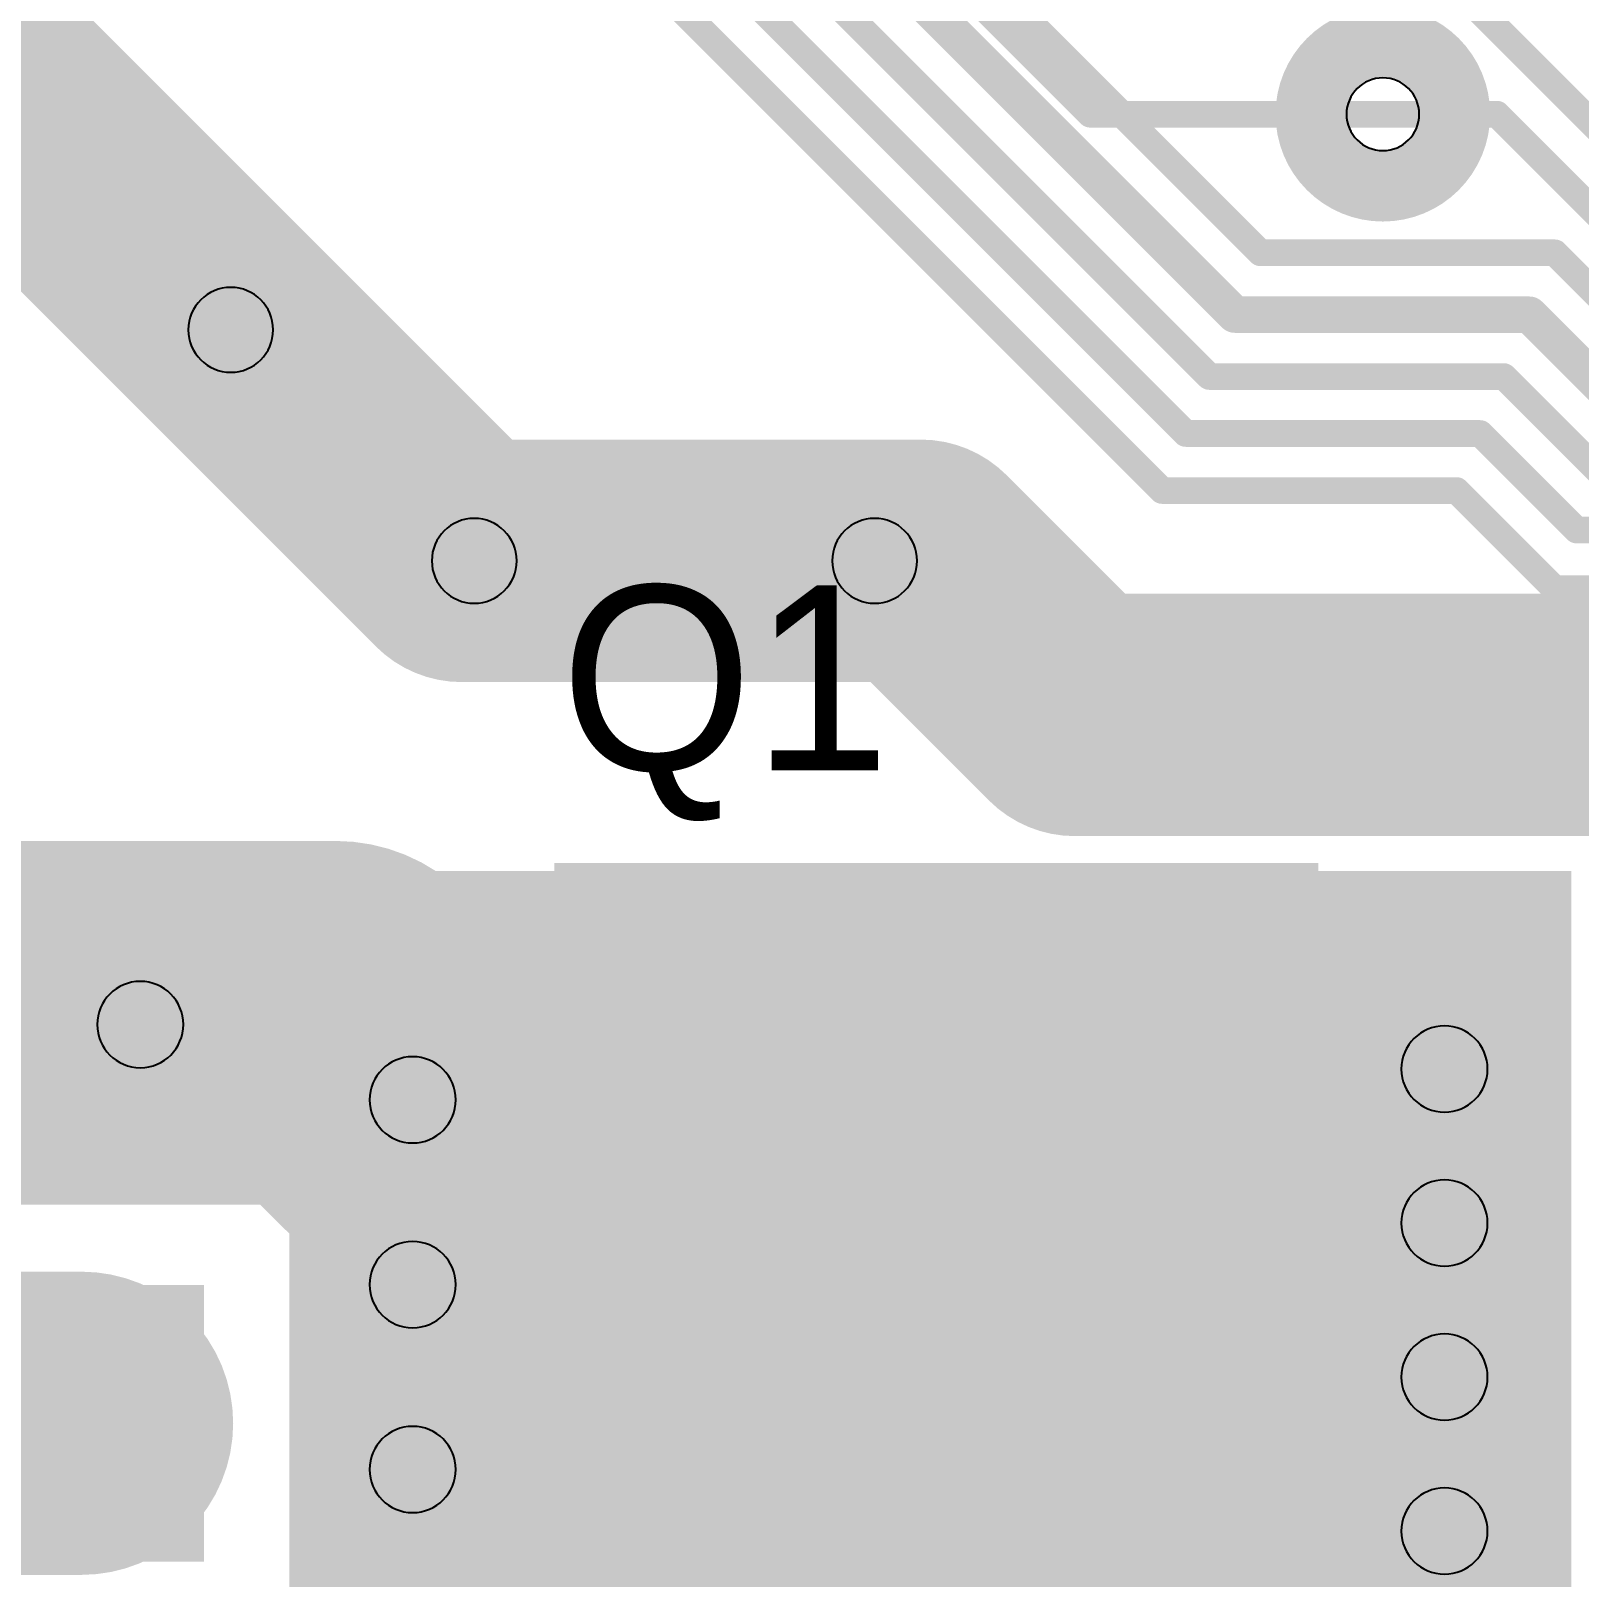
# Model space of a CAD drawing. Extents: x 0.11 to 5.41, y 1.37 to 6.94.
# Drawn here: x 3.316 to 3.819, y 3.84 to 4.342 of the extents above; entities that cross this region are included whole.
import ezdxf

# ---------------------------------------------------------------- set-up
doc = ezdxf.new("R2010")
doc.units = 0
doc.layers.get('0').update_dxf_attribs({"linetype": 'CONTINUOUS'})
for name, color, linetype in [('BOTTOMLAYER', 5, 'CONTINUOUS'), ('BOTTOMSOLDER', 6, 'CONTINUOUS'), ('DRILLDRAWING', 1, 'CONTINUOUS'), ('MECHANICAL1', 6, 'CONTINUOUS'), ('MULTILAYER', 9, 'CONTINUOUS'), ('TOPLAYER', 1, 'CONTINUOUS'), ('TOPOVERLAY', 2, 'CONTINUOUS'), ('TOPPASTE', 8, 'CONTINUOUS'), ('TOPSOLDER', 216, 'CONTINUOUS')]:
    doc.layers.add(name, color=color, linetype=linetype)

# ---------------------------------------------------------------- blocks, each defined once
blk = doc.blocks.new('MOC3042_7')
at = {"layer": 'TOPLAYER'}
for points, const_width in [([(-0.11752, 0.20744), (-0.11752, 0.1476)], 0.03504), ([(-0.08248, 0.20744), (-0.08248, 0.1476)], 0.03504), ([(-0.01752, 0.20742), (-0.01752, 0.14758)], 0.03504), ([(0.01752, 0.20742), (0.01752, 0.14758)], 0.03504), ([(0.08248, 0.20744), (0.08248, 0.1476)], 0.03504), ([(0.11752, 0.20744), (0.11752, 0.1476)], 0.03504), ([(-0.13504, 0.19248), (-0.06496, 0.19248)], 0.02992), ([(-0.03504, 0.19246), (0.03504, 0.19246)], 0.02992), ([(0.06496, 0.19248), (0.13504, 0.19248)], 0.02992), ([(-0.13504, 0.16256), (-0.06496, 0.16256)], 0.02992), ([(-0.03504, 0.16254), (0.03504, 0.16254)], 0.02992), ([(0.06496, 0.16256), (0.13504, 0.16256)], 0.02992), ([(-0.11752, -0.14756), (-0.11752, -0.2074)], 0.03504), ([(-0.08248, -0.14756), (-0.08248, -0.2074)], 0.03504), ([(-0.01752, -0.14758), (-0.01752, -0.20742)], 0.03504), ([(0.01752, -0.14758), (0.01752, -0.20742)], 0.03504), ([(0.08248, -0.14756), (0.08248, -0.2074)], 0.03504), ([(0.11752, -0.14756), (0.11752, -0.2074)], 0.03504), ([(-0.13504, -0.16252), (-0.06496, -0.16252)], 0.02992), ([(-0.03504, -0.16254), (0.03504, -0.16254)], 0.02992), ([(0.06496, -0.16252), (0.13504, -0.16252)], 0.02992), ([(-0.13504, -0.19244), (-0.06496, -0.19244)], 0.02992), ([(-0.03504, -0.19246), (0.03504, -0.19246)], 0.02992), ([(0.06496, -0.19244), (0.13504, -0.19244)], 0.02992)]:
    blk.add_lwpolyline(points, dxfattribs=dict(at, const_width=const_width))
at = {"layer": 'TOPLAYER', "const_width": 0.02992}
for points in [[(-0.11496, 0.17752, 1), (-0.08504, 0.17752, 1)], [(-0.01496, 0.1775, 1), (0.01496, 0.1775, 1)], [(0.08504, 0.17752, 1), (0.11496, 0.17752, 1)], [(-0.11496, -0.17748, 1), (-0.08504, -0.17748, 1)], [(-0.01496, -0.1775, 1), (0.01496, -0.1775, 1)], [(0.08504, -0.17748, 1), (0.11496, -0.17748, 1)]]:
    blk.add_lwpolyline(points, format="xyb", close=True, dxfattribs=at)
at = {"layer": 'TOPOVERLAY', "const_width": 0.01}
for points in [[(-0.162, 0.124), (-0.161, 0.125)], [(-0.162, -0.123), (-0.162, 0.124)], [(0.162, 0.125), (-0.161, 0.125)], [(0.162, -0.123), (0.162, 0.125)], [(0.162, -0.123), (-0.162, -0.123)]]:
    blk.add_lwpolyline(points, dxfattribs=at)
at = {"layer": 'TOPOVERLAY'}
for points, const_width in [([(-0.1645, 0.124, 1), (-0.1595, 0.124, 1)], 0.005), ([(-0.1645, 0.124, 1), (-0.1595, 0.124, 1)], 0.005), ([(-0.1635, 0.125, 1), (-0.1585, 0.125, 1)], 0.005), ([(-0.1635, 0.125, 1), (-0.1585, 0.125, 1)], 0.005), ([(0.1595, 0.125, 1), (0.1645, 0.125, 1)], 0.005), ([(0.1595, 0.125, 1), (0.1645, 0.125, 1)], 0.005), ([(-0.108, -0.083, 1), (-0.13079, -0.083, 1)], 0.025), ([(-0.13704, -0.083, 1), (-0.12454, -0.083, 1)], 0.0125), ([(-0.11425, -0.083, 1), (-0.10175, -0.083, 1)], 0.0125), ([(-0.1645, -0.123, 1), (-0.1595, -0.123, 1)], 0.005), ([(-0.1645, -0.123, 1), (-0.1595, -0.123, 1)], 0.005), ([(0.1595, -0.123, 1), (0.1645, -0.123, 1)], 0.005), ([(0.1595, -0.123, 1), (0.1645, -0.123, 1)], 0.005), ([(-0.176, -0.161, 1), (-0.18, -0.161, 1)], 0.01), ([(-0.1825, -0.161, 1), (-0.1775, -0.161, 1)], 0.005), ([(-0.1785, -0.161, 1), (-0.1735, -0.161, 1)], 0.005)]:
    blk.add_lwpolyline(points, format="xyb", close=True, dxfattribs=dict(at, const_width=const_width))
at = {"layer": 'TOPPASTE'}
for points, const_width in [([(-0.11752, 0.20744), (-0.11752, 0.1476)], 0.03504), ([(-0.08248, 0.20744), (-0.08248, 0.1476)], 0.03504), ([(-0.01752, 0.20742), (-0.01752, 0.14758)], 0.03504), ([(0.01752, 0.20742), (0.01752, 0.14758)], 0.03504), ([(0.08248, 0.20744), (0.08248, 0.1476)], 0.03504), ([(0.11752, 0.20744), (0.11752, 0.1476)], 0.03504), ([(-0.13504, 0.19248), (-0.06496, 0.19248)], 0.02992), ([(-0.03504, 0.19246), (0.03504, 0.19246)], 0.02992), ([(0.06496, 0.19248), (0.13504, 0.19248)], 0.02992), ([(-0.13504, 0.16256), (-0.06496, 0.16256)], 0.02992), ([(-0.03504, 0.16254), (0.03504, 0.16254)], 0.02992), ([(0.06496, 0.16256), (0.13504, 0.16256)], 0.02992), ([(-0.11752, -0.14756), (-0.11752, -0.2074)], 0.03504), ([(-0.08248, -0.14756), (-0.08248, -0.2074)], 0.03504), ([(-0.01752, -0.14758), (-0.01752, -0.20742)], 0.03504), ([(0.01752, -0.14758), (0.01752, -0.20742)], 0.03504), ([(0.08248, -0.14756), (0.08248, -0.2074)], 0.03504), ([(0.11752, -0.14756), (0.11752, -0.2074)], 0.03504), ([(-0.13504, -0.16252), (-0.06496, -0.16252)], 0.02992), ([(-0.03504, -0.16254), (0.03504, -0.16254)], 0.02992), ([(0.06496, -0.16252), (0.13504, -0.16252)], 0.02992), ([(-0.13504, -0.19244), (-0.06496, -0.19244)], 0.02992), ([(-0.03504, -0.19246), (0.03504, -0.19246)], 0.02992), ([(0.06496, -0.19244), (0.13504, -0.19244)], 0.02992)]:
    blk.add_lwpolyline(points, dxfattribs=dict(at, const_width=const_width))
at = {"layer": 'TOPPASTE', "const_width": 0.02992}
for points in [[(-0.11496, 0.17752, 1), (-0.08504, 0.17752, 1)], [(-0.01496, 0.1775, 1), (0.01496, 0.1775, 1)], [(0.08504, 0.17752, 1), (0.11496, 0.17752, 1)], [(-0.11496, -0.17748, 1), (-0.08504, -0.17748, 1)], [(-0.01496, -0.1775, 1), (0.01496, -0.1775, 1)], [(0.08504, -0.17748, 1), (0.11496, -0.17748, 1)]]:
    blk.add_lwpolyline(points, format="xyb", close=True, dxfattribs=at)
at = {"layer": 'TOPSOLDER'}
for points, const_width in [([(-0.12244, 0.21728), (-0.12244, 0.13776)], 0.04488), ([(-0.07756, 0.21728), (-0.07756, 0.13776)], 0.04488), ([(-0.02244, 0.21727), (-0.02244, 0.13774)], 0.04488), ([(0.02244, 0.21727), (0.02244, 0.13774)], 0.04488), ([(0.07756, 0.21728), (0.07756, 0.13776)], 0.04488), ([(0.12244, 0.21728), (0.12244, 0.13776)], 0.04488), ([(-0.14488, 0.1974), (-0.05512, 0.1974)], 0.03976), ([(-0.04488, 0.19739), (0.04488, 0.19739)], 0.03976), ([(0.05512, 0.1974), (0.14488, 0.1974)], 0.03976), ([(-0.14488, 0.15764), (-0.05512, 0.15764)], 0.03976), ([(-0.04488, 0.15762), (0.04488, 0.15762)], 0.03976), ([(0.05512, 0.15764), (0.14488, 0.15764)], 0.03976), ([(-0.12244, -0.13772), (-0.12244, -0.21724)], 0.04488), ([(-0.07756, -0.13772), (-0.07756, -0.21724)], 0.04488), ([(-0.02244, -0.13773), (-0.02244, -0.21726)], 0.04488), ([(0.02244, -0.13773), (0.02244, -0.21726)], 0.04488), ([(0.07756, -0.13772), (0.07756, -0.21724)], 0.04488), ([(0.12244, -0.13772), (0.12244, -0.21724)], 0.04488), ([(-0.14488, -0.1576), (-0.05512, -0.1576)], 0.03976), ([(-0.04488, -0.15762), (0.04488, -0.15762)], 0.03976), ([(0.05512, -0.1576), (0.14488, -0.1576)], 0.03976), ([(-0.14488, -0.19736), (-0.05512, -0.19736)], 0.03976), ([(-0.04488, -0.19738), (0.04488, -0.19738)], 0.03976), ([(0.05512, -0.19736), (0.14488, -0.19736)], 0.03976)]:
    blk.add_lwpolyline(points, dxfattribs=dict(at, const_width=const_width))
at = {"layer": 'TOPSOLDER', "const_width": 0.03976}
for points in [[(-0.11988, 0.17752, 1), (-0.08012, 0.17752, 1)], [(-0.01988, 0.1775, 1), (0.01988, 0.1775, 1)], [(0.08012, 0.17752, 1), (0.11988, 0.17752, 1)], [(-0.11988, -0.17748, 1), (-0.08012, -0.17748, 1)], [(-0.01988, -0.1775, 1), (0.01988, -0.1775, 1)], [(0.08012, -0.17748, 1), (0.11988, -0.17748, 1)]]:
    blk.add_lwpolyline(points, format="xyb", close=True, dxfattribs=at)
blk = doc.blocks.new('TO_252_3__DP___9')
at = {"layer": 'MECHANICAL1'}
for points, const_width in [([(0.00961, 0.13189), (0.00961, -0.13189)], 0.11811), ([(0.12772, 0.13189), (0.12772, -0.13189)], 0.11811), ([(-0.04945, 0.06595), (0.18677, 0.06595)], 0.13189), ([(-0.08695, 0.10729), (-0.08695, -0.10728)], 0.025), ([(-0.06195, 0.10729), (-0.06195, -0.10728)], 0.025), ([(-0.09945, 0.05364), (-0.04945, 0.05364)], 0.10728), ([(-0.09945, -0.05364), (-0.04945, -0.05364)], 0.10728), ([(-0.04945, -0.06594), (0.18677, -0.06594)], 0.13189)]:
    blk.add_lwpolyline(points, dxfattribs=dict(at, const_width=const_width))
for points, const_width in [([(0.00961, 0, 1), (0.12772, 0, 1)], 0.11811), ([(-0.08695, 0, 1), (-0.06195, 0, 1)], 0.025)]:
    blk.add_lwpolyline(points, format="xyb", close=True, dxfattribs=dict(at, const_width=const_width))
at = {"layer": 'TOPLAYER'}
for points, const_width in [([(-0.06102, 0.11417), (-0.06102, -0.11417)], 0.12205), ([(0.06102, 0.11417), (0.06102, -0.11417)], 0.12205), ([(-0.12205, 0.05709), (0.12205, 0.05709)], 0.11417), ([(-0.12205, -0.05709), (0.12205, -0.05709)], 0.11417)]:
    blk.add_lwpolyline(points, dxfattribs=dict(at, const_width=const_width))
at = {"layer": 'TOPLAYER', "const_width": 0.11417}
blk.add_lwpolyline([(-0.05709, 0, 1), (0.05709, 0, 1)], format="xyb", close=True, dxfattribs=at)
at = {"layer": 'TOPPASTE'}
for points, const_width in [([(-0.06102, 0.11417), (-0.06102, -0.11417)], 0.12205), ([(0.06102, 0.11417), (0.06102, -0.11417)], 0.12205), ([(-0.12205, 0.05709), (0.12205, 0.05709)], 0.11417), ([(-0.12205, -0.05709), (0.12205, -0.05709)], 0.11417)]:
    blk.add_lwpolyline(points, dxfattribs=dict(at, const_width=const_width))
at = {"layer": 'TOPPASTE', "const_width": 0.11417}
blk.add_lwpolyline([(-0.05709, 0, 1), (0.05709, 0, 1)], format="xyb", close=True, dxfattribs=at)
at = {"layer": 'TOPSOLDER'}
for points, const_width in [([(-0.06594, 0.12402), (-0.06594, -0.12402)], 0.13189), ([(0.06594, 0.12402), (0.06594, -0.12402)], 0.13189), ([(-0.13189, 0.06201), (0.13189, 0.06201)], 0.12402), ([(-0.13189, -0.06201), (0.13189, -0.06201)], 0.12402)]:
    blk.add_lwpolyline(points, dxfattribs=dict(at, const_width=const_width))
at = {"layer": 'TOPSOLDER', "const_width": 0.12402}
blk.add_lwpolyline([(-0.06201, 0, 1), (0.06201, 0, 1)], format="xyb", close=True, dxfattribs=at)

msp = doc.modelspace()

# ---------------------------------------------------------------- linework, layer by layer
at = {"layer": 'BOTTOMLAYER'}
for points, const_width in [([(3.30512, 4.66988), (3.66, 4.315)], 0.00866), ([(3.08364, 4.5423), (3.38094, 4.245)], 0.07874), ([(3.77, 4.365), (3.835, 4.3)], 0.00866), ([(3.66, 4.315), (3.755, 4.315)], 0.00866), ([(3.38094, 4.245), (3.45594, 4.17)], 0.07874), ([(3.45594, 4.17), (3.605, 4.17)], 0.07874), ([(3.605, 4.17), (3.655, 4.12)], 0.07874), ([(3.655, 4.12), (3.875, 4.12)], 0.07874), ([(3.12, 4.02), (3.415, 4.02)], 0.11811), ([(3.415, 4.02), (3.44, 3.995)], 0.11811)]:
    msp.add_lwpolyline(points, dxfattribs=dict(at, const_width=const_width))
for points, const_width in [([(3.73659, 4.315, 1), (3.77341, 4.315, 1)], 0.01319), ([(3.65783, 4.315, 1), (3.66217, 4.315, 1)], 0.00433), ([(3.65783, 4.315, 1), (3.66217, 4.315, 1)], 0.00433), ([(3.75283, 4.315, 1), (3.75717, 4.315, 1)], 0.00433), ([(3.36126, 4.245, 1), (3.40063, 4.245, 1)], 0.03937), ([(3.36126, 4.245, 1), (3.40063, 4.245, 1)], 0.03937), ([(3.36156, 4.245, 1), (3.40033, 4.245, 1)], 0.01122), ([(3.43626, 4.17, 1), (3.47563, 4.17, 1)], 0.03937), ([(3.43626, 4.17, 1), (3.47563, 4.17, 1)], 0.03937), ([(3.58532, 4.17, 1), (3.62468, 4.17, 1)], 0.03937), ([(3.58532, 4.17, 1), (3.62468, 4.17, 1)], 0.03937), ([(3.44061, 4.17, 1), (3.47939, 4.17, 1)], 0.01122), ([(3.57061, 4.17, 1), (3.60939, 4.17, 1)], 0.01122), ([(3.63531, 4.12, 1), (3.67469, 4.12, 1)], 0.03937), ([(3.63531, 4.12, 1), (3.67469, 4.12, 1)], 0.03937), ([(3.38547, 4.02, 1), (3.44453, 4.02, 1)], 0.05906), ([(3.38547, 4.02, 1), (3.44453, 4.02, 1)], 0.05906), ([(3.41047, 3.995, 1), (3.46953, 3.995, 1)], 0.05906), ([(3.33207, 4.01945, 1), (3.37107, 4.01945, 1)], 0.011), ([(3.7555, 4.005, 1), (3.7945, 4.005, 1)], 0.011), ([(3.4205, 3.995, 1), (3.4595, 3.995, 1)], 0.011), ([(3.7555, 3.955, 1), (3.7945, 3.955, 1)], 0.011), ([(3.4205, 3.935, 1), (3.4595, 3.935, 1)], 0.011), ([(3.7555, 3.905, 1), (3.7945, 3.905, 1)], 0.011), ([(3.4205, 3.875, 1), (3.4595, 3.875, 1)], 0.011), ([(3.7555, 3.855, 1), (3.7945, 3.855, 1)], 0.011)]:
    msp.add_lwpolyline(points, format="xyb", close=True, dxfattribs=dict(at, const_width=const_width))
msp.add_solid([(3.4, 3.735), (3.81614, 3.735), (3.4, 4.06929), (3.81614, 4.06929)], dxfattribs=at)
at = {"layer": 'BOTTOMSOLDER'}
for points, const_width in [([(3.73167, 4.315, 1), (3.77833, 4.315, 1)], 0.02303), ([(3.35663, 4.245, 1), (3.40526, 4.245, 1)], 0.02106), ([(3.43569, 4.17, 1), (3.48431, 4.17, 1)], 0.02106), ([(3.56569, 4.17, 1), (3.61431, 4.17, 1)], 0.02106), ([(3.32715, 4.01945, 1), (3.376, 4.01945, 1)], 0.02084), ([(3.75058, 4.005, 1), (3.79942, 4.005, 1)], 0.02084), ([(3.41558, 3.995, 1), (3.46442, 3.995, 1)], 0.02084), ([(3.75058, 3.955, 1), (3.79942, 3.955, 1)], 0.02084), ([(3.41558, 3.935, 1), (3.46442, 3.935, 1)], 0.02084), ([(3.75058, 3.905, 1), (3.79942, 3.905, 1)], 0.02084), ([(3.41558, 3.875, 1), (3.46442, 3.875, 1)], 0.02084), ([(3.75058, 3.855, 1), (3.79942, 3.855, 1)], 0.02084), ([(3.41558, 3.815, 1), (3.46442, 3.815, 1)], 0.02084)]:
    msp.add_lwpolyline(points, format="xyb", close=True, dxfattribs=dict(at, const_width=const_width))
at = {"layer": 'DRILLDRAWING'}
for points in [[(3.74319, 4.315, 1), (3.76681, 4.315, 1)], [(3.36717, 4.245, 1), (3.39472, 4.245, 1)], [(3.44622, 4.17, 1), (3.47378, 4.17, 1)], [(3.57622, 4.17, 1), (3.60378, 4.17, 1)], [(3.33757, 4.01945, 1), (3.36557, 4.01945, 1)], [(3.761, 4.005, 1), (3.789, 4.005, 1)], [(3.426, 3.995, 1), (3.454, 3.995, 1)], [(3.761, 3.955, 1), (3.789, 3.955, 1)], [(3.426, 3.935, 1), (3.454, 3.935, 1)], [(3.761, 3.905, 1), (3.789, 3.905, 1)], [(3.426, 3.875, 1), (3.454, 3.875, 1)], [(3.761, 3.855, 1), (3.789, 3.855, 1)]]:
    msp.add_lwpolyline(points, format="xyb", close=True, dxfattribs=at)
at = {"layer": 'MULTILAYER'}
for points, const_width in [([(3.73659, 4.315, 1), (3.77341, 4.315, 1)], 0.01319), ([(3.36156, 4.245, 1), (3.40033, 4.245, 1)], 0.01122), ([(3.44061, 4.17, 1), (3.47939, 4.17, 1)], 0.01122), ([(3.57061, 4.17, 1), (3.60939, 4.17, 1)], 0.01122), ([(3.33207, 4.01945, 1), (3.37107, 4.01945, 1)], 0.011), ([(3.7555, 4.005, 1), (3.7945, 4.005, 1)], 0.011), ([(3.4205, 3.995, 1), (3.4595, 3.995, 1)], 0.011), ([(3.7555, 3.955, 1), (3.7945, 3.955, 1)], 0.011), ([(3.4205, 3.935, 1), (3.4595, 3.935, 1)], 0.011), ([(3.7555, 3.905, 1), (3.7945, 3.905, 1)], 0.011), ([(3.4205, 3.875, 1), (3.4595, 3.875, 1)], 0.011), ([(3.7555, 3.855, 1), (3.7945, 3.855, 1)], 0.011)]:
    msp.add_lwpolyline(points, format="xyb", close=True, dxfattribs=dict(at, const_width=const_width))
at = {"layer": 'TOPLAYER'}
for points, const_width in [([(3.08364, 4.5423), (3.38094, 4.245)], 0.07874), ([(3.53136, 4.45394), (3.7153, 4.27)], 0.00866), ([(3.52304, 4.43386), (3.70698, 4.24992)], 0.01181), ([(3.51473, 4.41378), (3.69866, 4.22984)], 0.00866), ([(3.50706, 4.39528), (3.691, 4.21134)], 0.00866), ([(3.4994, 4.37677), (3.68333, 4.19283)], 0.00866), ([(3.755, 4.315), (3.79204, 4.315)], 0.00866), ([(3.79204, 4.315), (3.84988, 4.25717)], 0.00866), ([(3.38094, 4.245), (3.45594, 4.17)], 0.07874), ([(3.7153, 4.27), (3.81087, 4.27)], 0.00866), ([(3.81087, 4.27), (3.84221, 4.23866)], 0.00866), ([(3.70698, 4.24992), (3.80256, 4.24992)], 0.01181), ([(3.80256, 4.24992), (3.8339, 4.21858)], 0.01181), ([(3.69866, 4.22984), (3.79424, 4.22984)], 0.00866), ([(3.79424, 4.22984), (3.82558, 4.1985)], 0.00866), ([(3.691, 4.21134), (3.78658, 4.21134)], 0.00866), ([(3.78658, 4.21134), (3.81792, 4.18)], 0.00866), ([(3.45594, 4.17), (3.46, 4.17)], 0.07874), ([(3.46, 4.17), (3.59, 4.17)], 0.07874), ([(3.68333, 4.19283), (3.77891, 4.19283)], 0.00866), ([(3.77891, 4.19283), (3.81076, 4.16098)], 0.00866), ([(3.605, 4.17), (3.655, 4.12)], 0.05118), ([(3.59, 4.17), (3.605, 4.17)], 0.03937), ([(3.81792, 4.18), (3.94574, 4.18)], 0.00866), ([(3.81076, 4.16098), (3.93859, 4.16098)], 0.00866), ([(3.655, 4.12), (3.875, 4.12)], 0.05118), ([(3.12, 4.02), (3.415, 4.02)], 0.11811), ([(3.415, 4.02), (3.44, 3.995)], 0.11811), ([(3.47951, 4.01), (3.52951, 3.96)], 0.11811), ([(3.52951, 3.96), (3.58, 3.96)], 0.11811), ([(3.58, 3.96), (3.6, 3.94)], 0.11811), ([(3.21, 3.89), (3.33252, 3.89)], 0.09843)]:
    msp.add_lwpolyline(points, dxfattribs=dict(at, const_width=const_width))
for points, const_width in [([(3.73659, 4.315, 1), (3.77341, 4.315, 1)], 0.01319), ([(3.75283, 4.315, 1), (3.75717, 4.315, 1)], 0.00433), ([(3.78988, 4.315, 1), (3.79421, 4.315, 1)], 0.00433), ([(3.78988, 4.315, 1), (3.79421, 4.315, 1)], 0.00433), ([(3.36126, 4.245, 1), (3.40063, 4.245, 1)], 0.03937), ([(3.36126, 4.245, 1), (3.40063, 4.245, 1)], 0.03937), ([(3.71313, 4.27, 1), (3.71746, 4.27, 1)], 0.00433), ([(3.71313, 4.27, 1), (3.71746, 4.27, 1)], 0.00433), ([(3.80871, 4.27, 1), (3.81304, 4.27, 1)], 0.00433), ([(3.80871, 4.27, 1), (3.81304, 4.27, 1)], 0.00433), ([(3.36156, 4.245, 1), (3.40033, 4.245, 1)], 0.01122), ([(3.70403, 4.24992, 1), (3.70993, 4.24992, 1)], 0.00591), ([(3.70403, 4.24992, 1), (3.70993, 4.24992, 1)], 0.00591), ([(3.79961, 4.24992, 1), (3.80551, 4.24992, 1)], 0.00591), ([(3.79961, 4.24992, 1), (3.80551, 4.24992, 1)], 0.00591), ([(3.6965, 4.22984, 1), (3.70083, 4.22984, 1)], 0.00433), ([(3.6965, 4.22984, 1), (3.70083, 4.22984, 1)], 0.00433), ([(3.79208, 4.22984, 1), (3.79641, 4.22984, 1)], 0.00433), ([(3.79208, 4.22984, 1), (3.79641, 4.22984, 1)], 0.00433), ([(3.68883, 4.21134, 1), (3.69316, 4.21134, 1)], 0.00433), ([(3.68883, 4.21134, 1), (3.69316, 4.21134, 1)], 0.00433), ([(3.78441, 4.21134, 1), (3.78874, 4.21134, 1)], 0.00433), ([(3.78441, 4.21134, 1), (3.78874, 4.21134, 1)], 0.00433), ([(3.43626, 4.17, 1), (3.47563, 4.17, 1)], 0.03937), ([(3.43626, 4.17, 1), (3.47563, 4.17, 1)], 0.03937), ([(3.44032, 4.17, 1), (3.47968, 4.17, 1)], 0.03937), ([(3.44032, 4.17, 1), (3.47968, 4.17, 1)], 0.03937), ([(3.57031, 4.17, 1), (3.60968, 4.17, 1)], 0.03937), ([(3.68117, 4.19283, 1), (3.6855, 4.19283, 1)], 0.00433), ([(3.68117, 4.19283, 1), (3.6855, 4.19283, 1)], 0.00433), ([(3.77675, 4.19283, 1), (3.78108, 4.19283, 1)], 0.00433), ([(3.77675, 4.19283, 1), (3.78108, 4.19283, 1)], 0.00433), ([(3.44061, 4.17, 1), (3.47939, 4.17, 1)], 0.01122), ([(3.57061, 4.17, 1), (3.60939, 4.17, 1)], 0.01122), ([(3.5922, 4.17, 1), (3.6178, 4.17, 1)], 0.02559), ([(3.58016, 4.17, 1), (3.59984, 4.17, 1)], 0.01969), ([(3.59516, 4.17, 1), (3.61484, 4.17, 1)], 0.01969), ([(3.81575, 4.18, 1), (3.82008, 4.18, 1)], 0.00433), ([(3.81575, 4.18, 1), (3.82008, 4.18, 1)], 0.00433), ([(3.8086, 4.16098, 1), (3.81293, 4.16098, 1)], 0.00433), ([(3.8086, 4.16098, 1), (3.81293, 4.16098, 1)], 0.00433), ([(3.6422, 4.12, 1), (3.6678, 4.12, 1)], 0.02559), ([(3.6422, 4.12, 1), (3.6678, 4.12, 1)], 0.02559), ([(3.38547, 4.02, 1), (3.44453, 4.02, 1)], 0.05906), ([(3.38547, 4.02, 1), (3.44453, 4.02, 1)], 0.05906), ([(3.44998, 4.01, 1), (3.50904, 4.01, 1)], 0.05906), ([(3.41047, 3.995, 1), (3.46953, 3.995, 1)], 0.05906), ([(3.33207, 4.01945, 1), (3.37107, 4.01945, 1)], 0.011), ([(3.7555, 4.005, 1), (3.7945, 4.005, 1)], 0.011), ([(3.4205, 3.995, 1), (3.4595, 3.995, 1)], 0.011), ([(3.49998, 3.96, 1), (3.55904, 3.96, 1)], 0.05906), ([(3.49998, 3.96, 1), (3.55904, 3.96, 1)], 0.05906), ([(3.55047, 3.96, 1), (3.60953, 3.96, 1)], 0.05906), ([(3.55047, 3.96, 1), (3.60953, 3.96, 1)], 0.05906), ([(3.57047, 3.94, 1), (3.62953, 3.94, 1)], 0.05906), ([(3.7555, 3.955, 1), (3.7945, 3.955, 1)], 0.011), ([(3.4205, 3.935, 1), (3.4595, 3.935, 1)], 0.011), ([(3.30791, 3.89, 1), (3.35713, 3.89, 1)], 0.04921), ([(3.7555, 3.905, 1), (3.7945, 3.905, 1)], 0.011), ([(3.4205, 3.875, 1), (3.4595, 3.875, 1)], 0.011), ([(3.7555, 3.855, 1), (3.7945, 3.855, 1)], 0.011)]:
    msp.add_lwpolyline(points, format="xyb", close=True, dxfattribs=dict(at, const_width=const_width))
msp.add_solid([(3.4, 3.735), (3.81614, 3.735), (3.4, 4.0685), (3.81614, 4.0685)], dxfattribs=at)
at = {"layer": 'TOPSOLDER'}
for points, const_width in [([(3.73167, 4.315, 1), (3.77833, 4.315, 1)], 0.02303), ([(3.35663, 4.245, 1), (3.40526, 4.245, 1)], 0.02106), ([(3.43569, 4.17, 1), (3.48431, 4.17, 1)], 0.02106), ([(3.56569, 4.17, 1), (3.61431, 4.17, 1)], 0.02106), ([(3.32715, 4.01945, 1), (3.376, 4.01945, 1)], 0.02084), ([(3.75058, 4.005, 1), (3.79942, 4.005, 1)], 0.02084), ([(3.41558, 3.995, 1), (3.46442, 3.995, 1)], 0.02084), ([(3.75058, 3.955, 1), (3.79942, 3.955, 1)], 0.02084), ([(3.41558, 3.935, 1), (3.46442, 3.935, 1)], 0.02084), ([(3.75058, 3.905, 1), (3.79942, 3.905, 1)], 0.02084), ([(3.41558, 3.875, 1), (3.46442, 3.875, 1)], 0.02084), ([(3.75058, 3.855, 1), (3.79942, 3.855, 1)], 0.02084), ([(3.41558, 3.815, 1), (3.46442, 3.815, 1)], 0.02084)]:
    msp.add_lwpolyline(points, format="xyb", close=True, dxfattribs=dict(at, const_width=const_width))

# ---------------------------------------------------------------- block references
at = {"rotation": 270}
for name, p in [('TO_252_3__DP___9', (3.61, 3.94)), ('MOC3042_7', (3.155, 3.79))]:
    msp.add_blockref(name, p, dxfattribs=at)

# ---------------------------------------------------------------- texts
at = {"layer": 'TOPOVERLAY'}
msp.add_text('Q1', height=0.06, dxfattribs=at).set_placement((3.488, 4.102))

doc.saveas('drawing.dxf')
